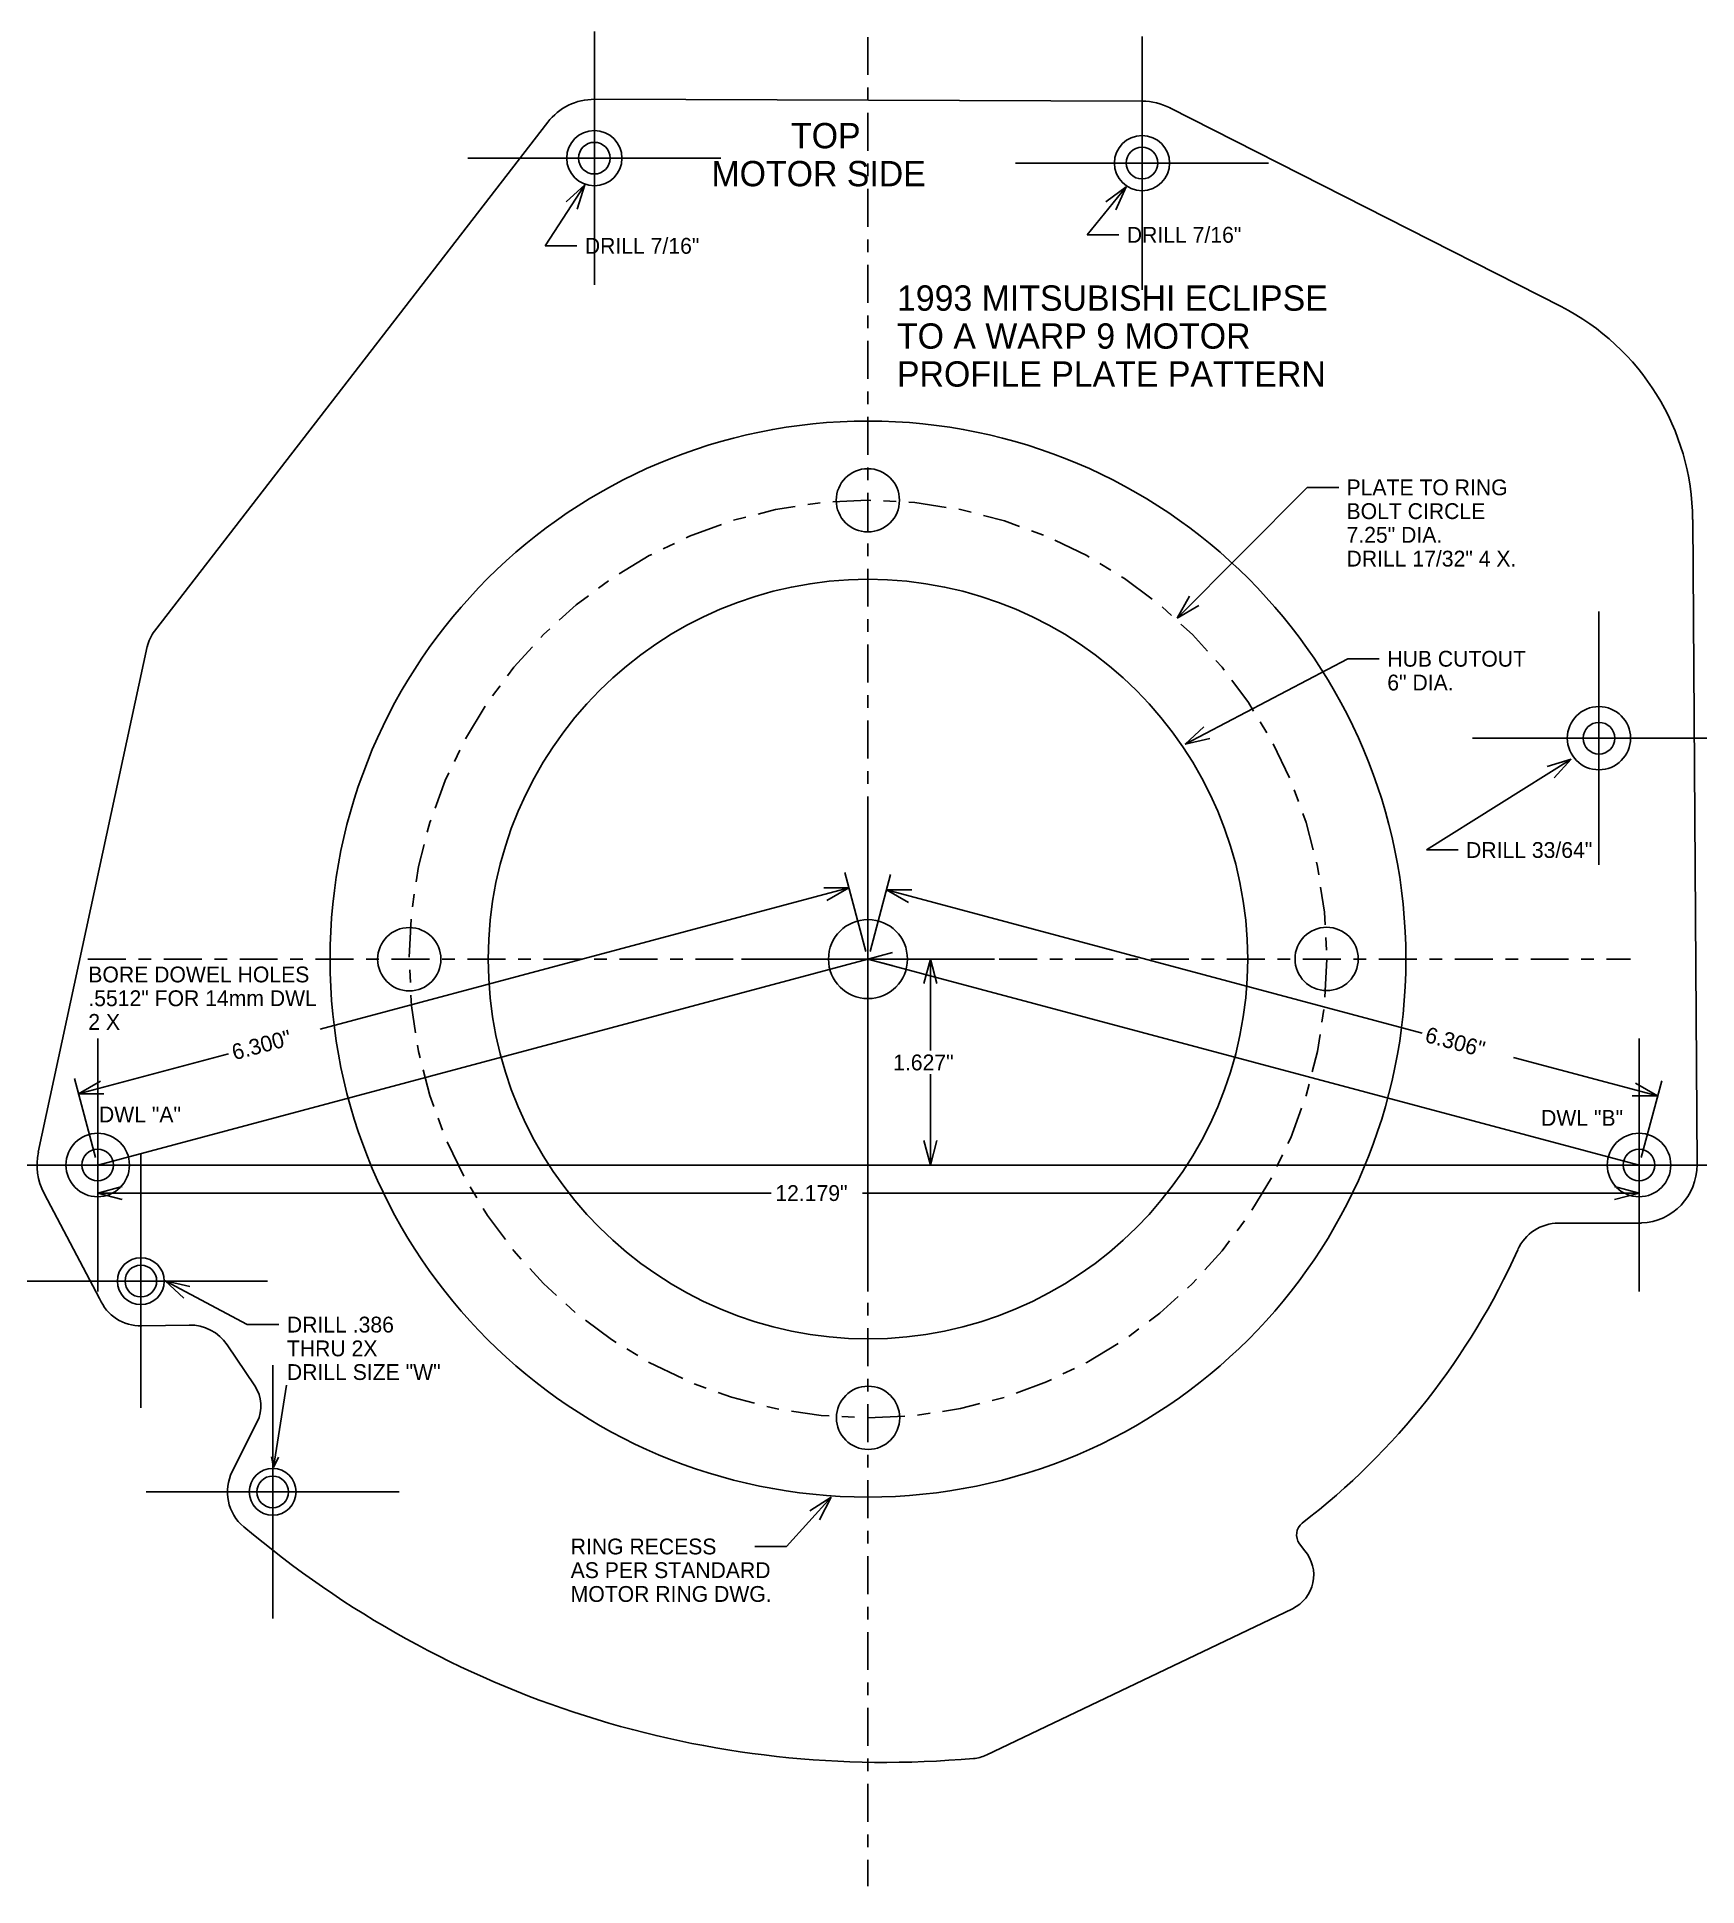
# Model space of a CAD drawing. Extents: x -6.6 to 6.6, y -7.3 to 7.3.
import ezdxf

# ---------------------------------------------------------------- set-up
doc = ezdxf.new("R2010")
doc.units = 0
doc.header["$PDMODE"] = 2
doc.header["$PDSIZE"] = -2
doc.linetypes.add('GC___6', pattern=[0.5, 0.3, -0.075, 0.05, -0.075])
doc.layers.add('DIMENSIONS', color=7, linetype='CONTINUOUS')
doc.layers.add('PROFILE_PLATE', color=7, linetype='CONTINUOUS')
doc.styles.add('ENGINEER', font='ENGINEER.SHX', dxfattribs={"height": 0.2})

msp = doc.modelspace()

# ---------------------------------------------------------------- linework, layer by layer
at = {"layer": 'DIMENSIONS', "color": 93, "linetype": 'CONTINUOUS'}
for p, q in [((-2.236, 6.116), (-2.55, 5.634)), ((-2.236, 6.116), (-2.385, 5.982)), ((-2.236, 6.116), (-2.298, 5.925)), ((2.039, 6.101), (1.733, 5.722)), ((2.039, 6.101), (1.878, 5.983)), ((2.039, 6.101), (1.958, 5.918)), ((1.733, 5.722), (1.983, 5.722)), ((-2.55, 5.634), (-2.3, 5.634)), ((2.442, 2.692), (3.469, 3.726)), ((3.469, 3.726), (3.719, 3.726)), ((2.442, 2.692), (2.541, 2.866)), ((2.442, 2.692), (2.615, 2.793)), ((2.506, 1.698), (3.79, 2.372)), ((3.79, 2.372), (4.04, 2.372)), ((2.506, 1.698), (2.653, 1.834)), ((2.506, 1.698), (2.702, 1.742)), ((5.557, 1.579), (4.412, 0.862)), ((5.557, 1.579), (5.366, 1.521)), ((5.557, 1.579), (5.421, 1.433)), ((4.412, 0.862), (4.662, 0.862)), ((-0.016, 0.06), (-0.183, 0.684)), ((0.016, 0.06), (0.178, 0.667)), ((-4.328, -0.554), (-0.15, 0.563)), ((-0.15, 0.563), (-0.35, 0.563)), ((-0.15, 0.563), (-0.324, 0.463)), ((0.146, 0.546), (0.346, 0.546)), ((0.146, 0.546), (0.319, 0.446)), ((0.146, 0.546), (4.379, -0.585)), ((0, 0), (0.193, 0.052)), ((0, 0), (0.193, -0.052)), ((0, 0), (0, 0)), ((0, 0), (0, 0)), ((0.062, 0), (0.618, 0)), ((0.493, 0), (0.442, -0.193)), ((0.493, 0), (0.545, -0.193)), ((0.493, -0.722), (0.493, 0)), ((-6.237, -1.065), (-5.052, -0.748)), ((5.101, -0.777), (6.238, -1.081)), ((-6.102, -1.567), (-6.269, -0.944)), ((-6.237, -1.065), (-6.063, -0.965)), ((0.493, -1.627), (0.493, -0.91)), ((6.238, -1.081), (6.065, -0.981)), ((6.109, -1.567), (6.271, -0.961)), ((-6.237, -1.065), (-6.037, -1.065)), ((6.238, -1.081), (6.038, -1.081)), ((0.493, -1.627), (0.442, -1.434)), ((0.493, -1.627), (0.545, -1.434)), ((-6.086, -1.69), (-6.086, -1.974)), ((0.062, -1.627), (0.618, -1.627)), ((6.092, -1.69), (6.092, -1.974)), ((-6.086, -1.849), (-5.893, -1.797)), ((-6.086, -1.849), (-5.893, -1.9)), ((-6.086, -1.849), (-0.764, -1.849)), ((-0.044, -1.849), (6.092, -1.849)), ((6.092, -1.849), (5.899, -1.797)), ((6.092, -1.849), (5.899, -1.9)), ((-5.552, -2.542), (-5.357, -2.587)), ((-5.552, -2.542), (-5.406, -2.678)), ((-5.552, -2.542), (-4.904, -2.888)), ((-4.904, -2.888), (-4.654, -2.888)), ((-4.697, -4.017), (-4.595, -3.367)), ((-4.696, -4.015), (-4.713, -3.932)), ((-4.697, -4.016), (-4.657, -3.935)), ((-0.291, -4.251), (-0.645, -4.64)), ((-0.291, -4.251), (-0.459, -4.359)), ((-0.291, -4.251), (-0.383, -4.429)), ((-0.645, -4.64), (-0.895, -4.64))]:
    msp.add_line(p, q, dxfattribs=at)
at = {"layer": 'PROFILE_PLATE', "color": 93, "linetype": 'GC___6'}
for p, q in [((0, 7.284), (0, -7.323)), ((-6.164, 0), (6.024, 0)), ((0, 0), (0, 0))]:
    msp.add_line(p, q, dxfattribs=at)
at = {"layer": 'PROFILE_PLATE', "color": 3, "linetype": 'CONTINUOUS'}
for p, q in [((-2.16, 6.792), (2.166, 6.777)), ((2.386, 6.724), (5.476, 5.154)), ((-5.637, 2.591), (-2.53, 6.611)), ((6.516, 3.473), (6.55, -1.624)), ((-5.694, 2.468), (-6.555, -1.526)), ((0, 0), (-6.086, -1.627)), ((6.092, -1.627), (0, 0)), ((0, 0), (0, -1.627)), ((6.092, -1.627), (-6.086, -1.627)), ((-6.51, -1.852), (-6.071, -2.682)), ((6.112, -2.085), (5.456, -2.086)), ((-5.738, -2.898), (-5.364, -2.891)), ((-5.063, -3.047), (-4.844, -3.372)), ((-5.023, -4.048), (-4.826, -3.655)), ((3.451, -4.674), (3.409, -4.619)), ((3.354, -5.132), (0.933, -6.288))]:
    msp.add_line(p, q, dxfattribs=at)
at = {"layer": 'PROFILE_PLATE', "color": 133, "linetype": 'GC___6'}
for p, q in [((-2.162, 6.545), (-2.162, 6.082)), ((2.165, 6.506), (2.165, 6.043)), ((-2.38, 6.327), (-1.944, 6.327)), ((1.947, 6.288), (2.383, 6.288)), ((0, 0.31), (0, -0.311)), ((-0.31, 0), (0.31, 0)), ((-6.086, -1.376), (-6.086, -1.896)), ((6.092, -1.376), (6.092, -1.896)), ((-6.337, -1.627), (-5.835, -1.627)), ((5.841, -1.627), (6.343, -1.627)), ((-5.745, -2.359), (-5.745, -2.729)), ((-5.93, -2.544), (-5.56, -2.544)), ((-4.703, -4.024), (-4.703, -4.394)), ((-4.888, -4.209), (-4.518, -4.209))]:
    msp.add_line(p, q, dxfattribs=at)
at = {"layer": 'PROFILE_PLATE', "color": 133, "linetype": 'CONTINUOUS'}
for p, q in [((5.775, 1.995), (5.775, 1.495)), ((5.525, 1.745), (6.025, 1.745))]:
    msp.add_line(p, q, dxfattribs=at)
for centre, radius in [((-2.162, 6.327), 0.218), ((2.165, 6.288), 0.218), ((5.775, 1.745), 0.25), ((-6.086, -1.627), 0.251), ((6.092, -1.627), 0.251), ((-5.745, -2.544), 0.185), ((-4.703, -4.209), 0.185)]:
    msp.add_circle(centre, radius, dxfattribs=at)
at = {"layer": 'PROFILE_PLATE', "color": 3, "linetype": 'CONTINUOUS'}
for centre, radius in [((-2.162, 6.327), 0.125), ((2.165, 6.288), 0.125), ((5.775, 1.745), 0.125), ((0, 0), 0.312), ((-6.086, -1.627), 0.125), ((6.092, -1.627), 0.125), ((-5.745, -2.544), 0.125), ((-4.703, -4.209), 0.125)]:
    msp.add_circle(centre, radius, dxfattribs=at)
at = {"layer": 'PROFILE_PLATE', "color": 93, "linetype": 'CONTINUOUS'}
for centre, radius in [((0, 0), 4.25), ((-0.001, 3.624), 0.25), ((0, 0), 3), ((-3.624, -0.001), 0.25), ((3.624, 0.001), 0.25), ((0.001, -3.624), 0.25)]:
    msp.add_circle(centre, radius, dxfattribs=at)
at = {"layer": 'PROFILE_PLATE', "color": 93, "linetype": 'GC___6'}
msp.add_circle((0, 0), 3.625, dxfattribs=at)
at = {"layer": 'PROFILE_PLATE', "color": 3, "linetype": 'CONTINUOUS'}
for centre, radius, start, end in [((-2.162, 6.327), 0.465, 89.8074, 142.2992), ((2.165, 6.288), 0.489, 63.0658, 89.8074), ((4.615, 3.46), 1.9, 0.3875, 63.0658), ((-5.393, 2.403), 0.308, 142.2992, 167.8376), ((-6.086, -1.627), 0.479, 167.8376, 207.8725), ((6.092, -1.627), 0.458, 272.4239, 0.3875), ((5.457, -2.44), 0.354, 90.1284, 155.9062), ((0, 0), 5.624, 307.6002, 335.9062), ((-5.745, -2.544), 0.354, 202.9819, 271.1098), ((-5.357, -3.245), 0.354, 34.0075, 91.1098), ((-5.076, -3.529), 0.28, 333.2553, 34.0075), ((-4.703, -4.209), 0.358, 153.2553, 230.4813), ((0.135, 1.476), 7.822, 229.6369, 275.1318), ((3.503, -4.548), 0.117, 127.6002, 217.1939), ((3.227, -4.866), 0.295, 295.5212, 40.6069), ((0.805, -6.022), 0.295, 275.7149, 295.5212)]:
    msp.add_arc(centre, radius, start, end, dxfattribs=at)
for p in [(-2.162, 6.327), (-2.162, 6.327), (2.165, 6.288), (2.165, 6.288), (5.775, 1.745), (5.775, 1.745), (0, 0), (-6.086, -1.627), (-6.086, -1.627), (0, -1.627), (6.092, -1.627), (6.092, -1.627), (6.092, -1.627), (-5.745, -2.544), (-5.745, -2.544), (-4.703, -4.209), (-4.703, -4.209)]:
    msp.add_point(p, dxfattribs=at)
at = {"layer": 'PROFILE_PLATE', "color": 133, "linetype": 'CONTINUOUS'}
for p in [(-2.162, 6.327), (-2.162, 6.327), (2.165, 6.288), (2.165, 6.288), (0, 0), (-6.086, -1.627), (-6.086, -1.627), (6.092, -1.627), (6.092, -1.627), (-5.745, -2.544), (-4.703, -4.209)]:
    msp.add_point(p, dxfattribs=at)
at = {"layer": 'PROFILE_PLATE', "color": 93, "linetype": 'CONTINUOUS'}
msp.add_point((0, 0), dxfattribs=at)
msp.add_point((0, 0), dxfattribs=at)

# ---------------------------------------------------------------- texts
at = {"layer": 'DIMENSIONS', "color": 93, "linetype": 'CONTINUOUS', "style": 'ENGINEER'}
for s, height, p in [('TOP ', 0.2, (-0.608, 6.405)), ('MOTOR SIDE', 0.2, (-1.237, 6.105)), ('DRILL 7/16"', 0.125, (-2.237, 5.572)), ('DRILL 7/16"', 0.125, (2.045, 5.659)), ('1993 MITSUBISHI ECLIPSE', 0.2, (0.229, 5.122)), ('TO A WARP 9 MOTOR ', 0.2, (0.229, 4.822)), ('PROFILE PLATE PATTERN', 0.2, (0.229, 4.522)), ('PLATE TO RING', 0.125, (3.781, 3.664)), ('BOLT CIRCLE', 0.125, (3.781, 3.476)), ('7.25" DIA.', 0.125, (3.781, 3.289)), ('DRILL 17/32" 4 X.', 0.125, (3.781, 3.101)), ('HUB CUTOUT', 0.125, (4.103, 2.31)), ('6" DIA.', 0.125, (4.103, 2.122)), ('DRILL 33/64"', 0.125, (4.725, 0.799)), ('BORE DOWEL HOLES', 0.125, (-6.16, -0.184)), ('.5512" FOR 14mm DWL', 0.125, (-6.16, -0.372)), ('2 X', 0.125, (-6.16, -0.559)), ('1.627"', 0.125, (0.199, -0.879)), ('DWL "A"', 0.125, (-6.076, -1.29)), ('DWL "B"', 0.125, (5.318, -1.317)), ('DRILL .386', 0.125, (-4.591, -2.95)), ('THRU 2X', 0.125, (-4.591, -3.138)), ('DRILL SIZE "W"', 0.125, (-4.591, -3.325)), ('RING RECESS', 0.125, (-2.349, -4.703)), ('AS PER STANDARD', 0.125, (-2.349, -4.89)), ('MOTOR RING DWG.', 0.125, (-2.349, -5.078))]:
    msp.add_text(s, height=height, dxfattribs=at).set_placement(p)
for s, rotation, p in [('6.300"', 14.9704, (-5.006, -0.8)), ('6.306"', 345.044, (4.393, -0.653)), ('12.179"', 359.9999, (-0.732, -1.911))]:
    msp.add_text(s, height=0.125, rotation=rotation, dxfattribs=at).set_placement(p)

doc.saveas('drawing.dxf')
